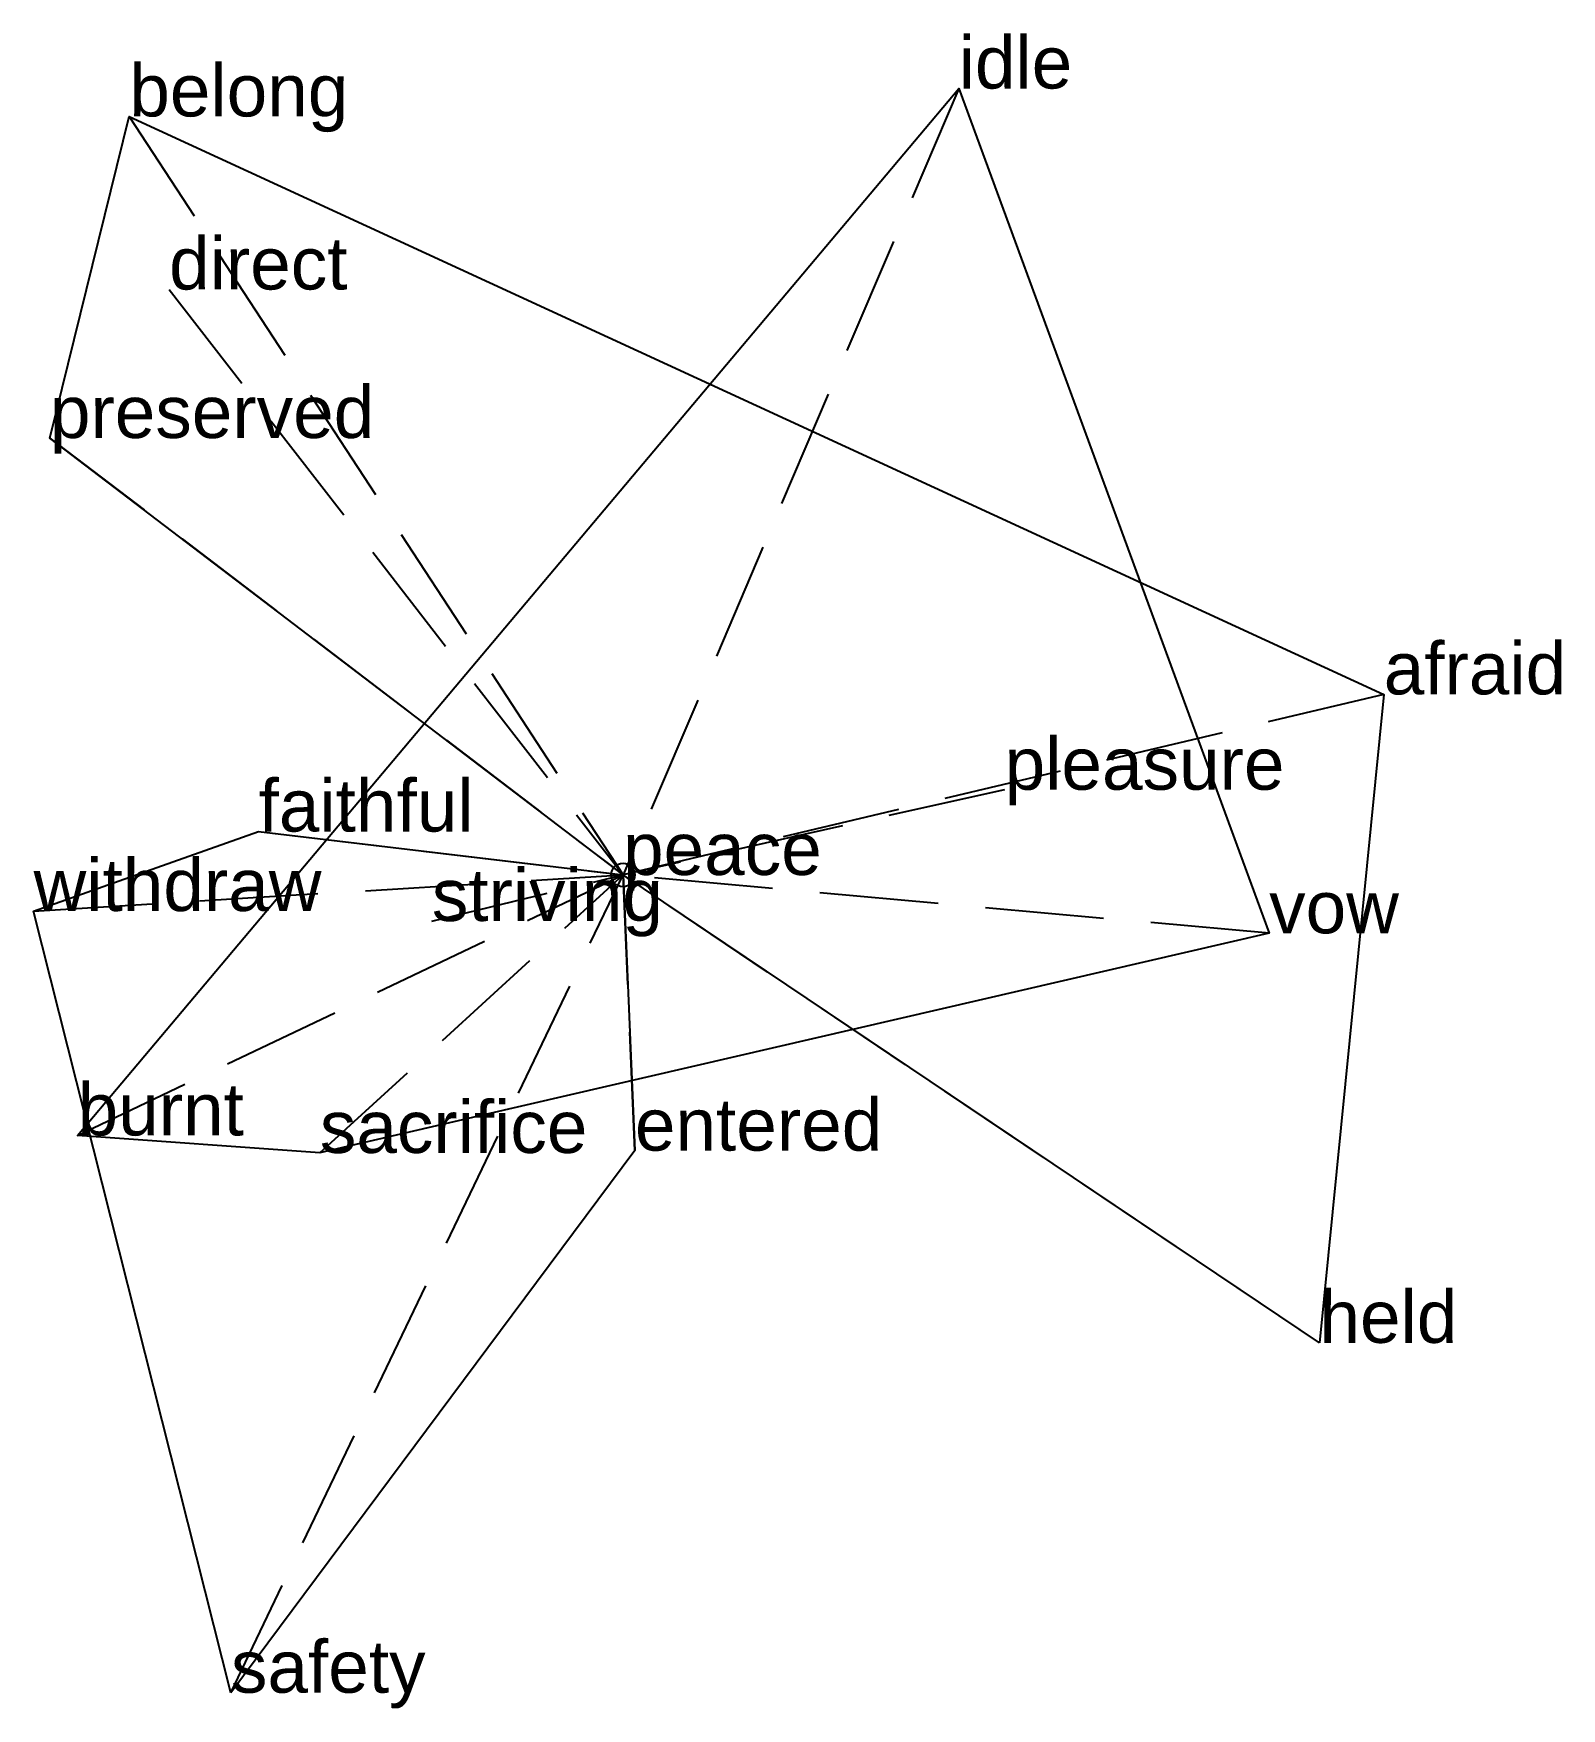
# Model space of a CAD drawing. Extents: x -1.24 to 1.98, y -1.76 to 1.77.
import ezdxf

# ---------------------------------------------------------------- set-up
doc = ezdxf.new("R2010")
doc.units = 0
doc.linetypes.add('DASHED2', pattern=[0.3, 0.25, -0.05])
for name, color, linetype in [('TEXT_nt', 1, 'CONTINUOUS'), ('TEXT_ot', 1, 'CONTINUOUS'), ('TEXT_q', 1, 'CONTINUOUS')]:
    doc.layers.add(name, color=color, linetype=linetype)
doc.styles.get("Standard").update_dxf_attribs({"font": 'arial.ttf'})

# ---------------------------------------------------------------- blocks, each defined once
blk = doc.blocks.new('ot-peace')
at = {"layer": 'LINES_ot', "linetype": 'DASHED2'}
for p in [(0.707, 1.656), (0.8037, 0.1795), (-1.1487, -0.5484), (-0.6385, -0.5853), (0, 0), (1.3608, -0.1228)]:
    blk.add_line(p, (0, 0), dxfattribs=at)
at = {"layer": 'ORIGIN_ot'}
blk.add_circle((0, 0), 0.025, dxfattribs=at)
at = {"layer": 'TEXT_ot'}
for s, p in [('idle', (0.707, 1.656)), ('pleasure', (0.8037, 0.1795)), ('peace', (0, 0)), ('vow', (1.3608, -0.1228)), ('burnt', (-1.1487, -0.5484)), ('sacrifice', (-0.6385, -0.5853))]:
    blk.add_text(s, height=0.11, dxfattribs=at).set_placement(p)
blk = doc.blocks.new('nt-peace')
at = {"layer": 'LINES_nt', "linetype": 'DASHED2'}
for p in [(-1.0398, 1.5972), (-0.956, 1.2328), (-1.2071, 0.9201), (1.6021, 0.3803), (0, 0), (1.4667, -0.9851)]:
    blk.add_line(p, (0, 0), dxfattribs=at)
at = {"layer": 'ORIGIN_nt'}
blk.add_circle((0, 0), 0.025, dxfattribs=at)
at = {"layer": 'TEXT_nt'}
for s, p in [('belong', (-1.0398, 1.5972)), ('direct', (-0.956, 1.2328)), ('preserved', (-1.2071, 0.9201)), ('afraid', (1.6021, 0.3803)), ('peace', (0, 0)), ('held', (1.4667, -0.9851))]:
    blk.add_text(s, height=0.11, dxfattribs=at).set_placement(p)
blk = doc.blocks.new('q-peace')
at = {"layer": 'LINES_q', "linetype": 'DASHED2'}
for p in [(-0.7675, 0.0914), (-1.2414, -0.0759), (-0.8258, -1.7218), (-0.4026, -0.0969), (0, 0), (0.025, -0.5804)]:
    blk.add_line(p, (0, 0), dxfattribs=at)
at = {"layer": 'ORIGIN_q'}
blk.add_circle((0, 0), 0.025, dxfattribs=at)
at = {"layer": 'TEXT_q'}
for s, p in [('faithful', (-0.7675, 0.0914)), ('peace', (0, 0)), ('withdraw', (-1.2414, -0.0759)), ('striving', (-0.4026, -0.0969)), ('entered', (0.025, -0.5804)), ('safety', (-0.8258, -1.7218))]:
    blk.add_text(s, height=0.11, dxfattribs=at).set_placement(p)

msp = doc.modelspace()

# ---------------------------------------------------------------- linework, layer by layer
at = {"layer": 'OUTLINE_nt', "linetype": 'CONTINUOUS'}
msp.add_polyline3d([(1.4667, -0.9851, 0), (0, 0, 0), (-1.2071, 0.9201, 0), (-1.0398, 1.5972, 0), (1.6021, 0.3803, 0), (1.4667, -0.9851, 0)], close=True, dxfattribs=at)
at = {"layer": 'OUTLINE_ot', "linetype": 'CONTINUOUS'}
msp.add_polyline3d([(-0.6385, -0.5853, 0), (-1.1487, -0.5484, 0), (0.707, 1.656, 0), (1.3608, -0.1228, 0), (-0.6385, -0.5853, 0)], close=True, dxfattribs=at)
at = {"layer": 'OUTLINE_q', "linetype": 'CONTINUOUS'}
msp.add_polyline3d([(-0.8258, -1.7218, 0), (-1.2414, -0.0759, 0), (-0.7675, 0.0914, 0), (0, 0, 0), (0.025, -0.5804, 0), (-0.8258, -1.7218, 0)], close=True, dxfattribs=at)

# ---------------------------------------------------------------- block references
for name in ['ot-peace', 'nt-peace', 'q-peace']:
    msp.add_blockref(name, (0, 0))

doc.saveas('drawing.dxf')
